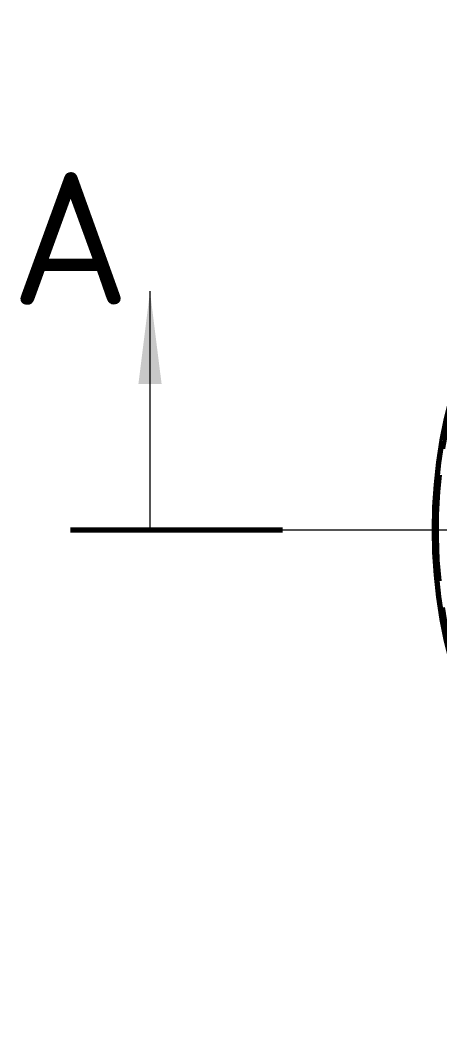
# Model space of a CAD drawing. Header units: millimetres. Extents: x 0 to 2208, y 0 to 420.
# Drawn here: x 54.52 to 70.35, y 40.33 to 78.88 of the extents above; entities that cross this region are included whole.
import ezdxf
from ezdxf.enums import TextEntityAlignment as Align

# ---------------------------------------------------------------- set-up
doc = ezdxf.new("R2010")
doc.units = ezdxf.units.MM
doc.linetypes.add('IRAM-E-TRAZOS', pattern=[5, 4, -1])
doc.linetypes.add('IRAM-F-TRAZO-PUNTO', pattern=[20, 15, -2, 1, -2])
for name, color, linetype, lineweight in [('01-VISIBLE', 7, 'CONTINUOUS', 70), ('02-OCULTA', 4, 'IRAM-E-TRAZOS', 35), ('03-EJE', 1, 'IRAM-F-TRAZO-PUNTO', 18), ('06-TEXTO', 7, 'CONTINUOUS', 25), ('07-RECUADRO', 7, 'CONTINUOUS', 70), ('08-FINA', 5, 'CONTINUOUS', 18)]:
    doc.layers.add(name, color=color, linetype=linetype, lineweight=lineweight)
doc.styles.add('ISO3098', font='isocpeur.ttf')

msp = doc.modelspace()

# ---------------------------------------------------------------- hatches: boundary and pattern name
at = {"layer": '08-FINA'}
h = msp.add_hatch(color=7, dxfattribs=at)
h.dxf.hatch_style = 1
h.paths.add_polyline_path([(59.415, 68.65), (58.978, 65.15), (59.853, 65.15)])

# ---------------------------------------------------------------- linework, layer by layer
at = {"layer": '01-VISIBLE'}
msp.add_arc((89.465, 59.65), 19.325, 23.6429, -23.6429, dxfattribs=at)
at = {"layer": '02-OCULTA'}
msp.add_circle((89.465, 59.65), 19.325, dxfattribs=at)
msp.add_arc((89.465, 59.65), 19.2, 144, 36, dxfattribs=at)
msp.add_arc((89.465, 59.65), 19.2, 144, 36, dxfattribs=at)
at = {"layer": '03-EJE'}
for p, q in [((56.415, 59.65), (122.515, 59.65)), ((68.915, 59.65), (110.015, 59.65))]:
    msp.add_line(p, q, dxfattribs=at)
at = {"layer": '07-RECUADRO'}
msp.add_line((56.415, 59.65), (64.415, 59.65), dxfattribs=at)
at = {"layer": '08-FINA'}
msp.add_line((59.415, 59.65), (59.415, 68.65), dxfattribs=at)

# ---------------------------------------------------------------- texts
at = {"layer": '06-TEXTO', "style": 'ISO3098'}
msp.add_text('A', height=5, dxfattribs=at).set_placement((56.415, 70.65), align=Align.MIDDLE_CENTER)

doc.saveas('drawing.dxf')
